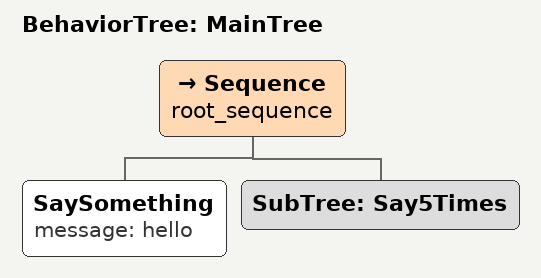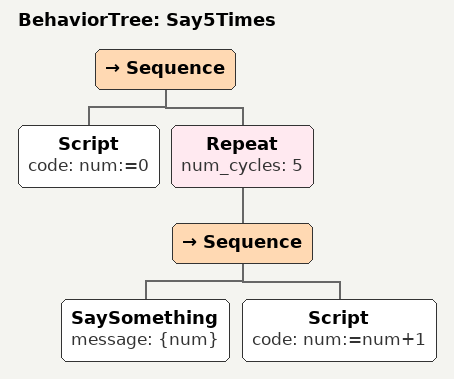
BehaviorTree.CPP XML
<root BTCPP_format="4">

  <BehaviorTree ID="MainTree">
    <Sequence name="root_sequence">
      <SaySomething message="hello" />
      <SubTree ID="Say5Times" />
    </Sequence>
  </BehaviorTree>

  <BehaviorTree ID="Say5Times">
    <Sequence>
      <Script code=" num:=0 " />
      <Repeat num_cycles="5">
        <Sequence>
          <SaySomething message="{num}" />
          <Script code=" num:=num+1 " />
        </Sequence>
      </Repeat>
    </Sequence>
  </BehaviorTree>

</root>
